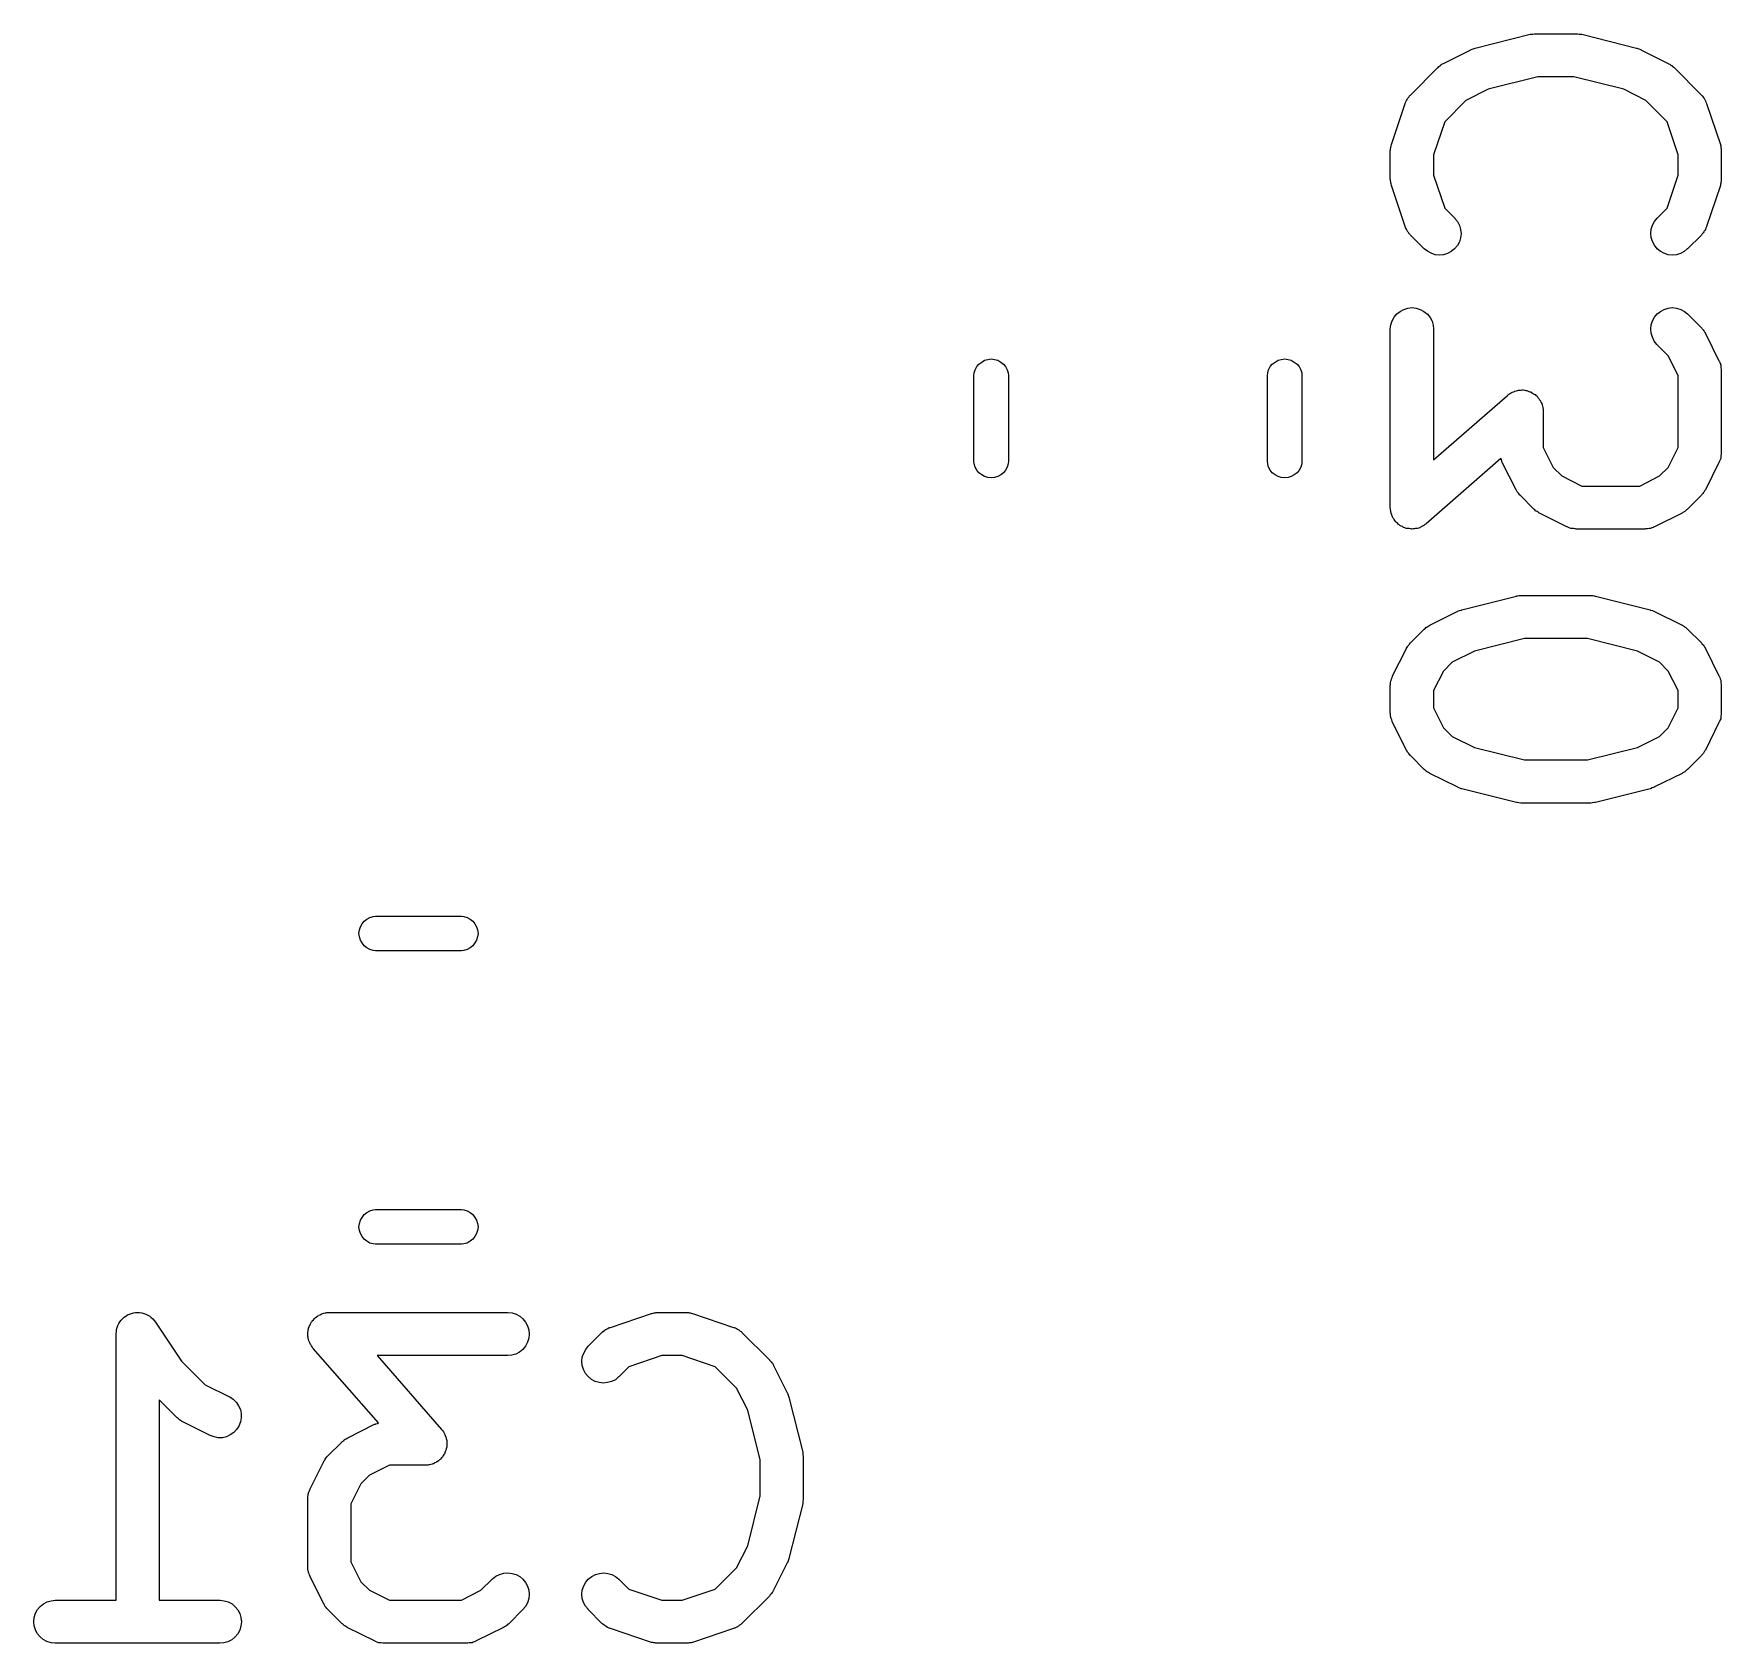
# Model space of a CAD drawing. Extents: x 112.9 to 160.3, y -137 to -94.4.
# Drawn here: x 154.36 to 160.23, y -121.51 to -115.91 of the extents above; entities that cross this region are included whole.
import ezdxf

# ---------------------------------------------------------------- set-up
doc = ezdxf.new("R2010")
doc.units = 0
doc.layers.add('BLACK', color=7, linetype='CONTINUOUS')

msp = doc.modelspace()

# ---------------------------------------------------------------- linework, layer by layer
at = {"layer": 'BLACK', "linetype": 'CONTINUOUS'}
for p, q in [((159.372, -115.963), (159.563, -115.915)), ((159.563, -115.915), (159.564, -115.915)), ((159.564, -115.915), (159.565, -115.915)), ((159.565, -115.915), (159.566, -115.915)), ((159.566, -115.915), (159.572, -115.914)), ((159.572, -115.914), (159.578, -115.913)), ((159.578, -115.913), (159.58, -115.913)), ((159.58, -115.913), (159.581, -115.913)), ((159.581, -115.913), (159.724, -115.913)), ((159.724, -115.913), (159.725, -115.913)), ((159.725, -115.913), (159.726, -115.913)), ((159.726, -115.913), (159.728, -115.913)), ((159.728, -115.913), (159.733, -115.914)), ((159.733, -115.914), (159.739, -115.915)), ((159.739, -115.915), (159.741, -115.915)), ((159.741, -115.915), (159.742, -115.915)), ((159.742, -115.915), (159.932, -115.963)), ((159.262, -116.016), (159.357, -115.969)), ((159.357, -115.969), (159.358, -115.968)), ((159.358, -115.968), (159.365, -115.966)), ((159.358, -115.968), (159.358, -115.968)), ((159.358, -115.968), (159.358, -115.968)), ((159.365, -115.966), (159.372, -115.963)), ((159.372, -115.963), (159.372, -115.963)), ((159.372, -115.963), (159.372, -115.963)), ((159.932, -115.963), (159.933, -115.963)), ((159.933, -115.963), (159.934, -115.963)), ((159.934, -115.963), (159.934, -115.963)), ((159.934, -115.963), (159.941, -115.966)), ((159.941, -115.966), (159.947, -115.968)), ((159.947, -115.968), (159.948, -115.969)), ((159.948, -115.969), (159.948, -115.969)), ((159.948, -115.969), (160.043, -116.016)), ((159.147, -116.126), (159.242, -116.03)), ((159.242, -116.03), (159.243, -116.03)), ((159.243, -116.03), (159.246, -116.027)), ((159.246, -116.027), (159.249, -116.024)), ((159.249, -116.024), (159.252, -116.022)), ((159.252, -116.022), (159.254, -116.02)), ((159.254, -116.02), (159.258, -116.018)), ((159.258, -116.018), (159.262, -116.016)), ((160.043, -116.016), (160.044, -116.017)), ((160.044, -116.017), (160.048, -116.019)), ((160.048, -116.019), (160.051, -116.021)), ((160.051, -116.021), (160.054, -116.023)), ((160.054, -116.023), (160.056, -116.025)), ((160.056, -116.025), (160.059, -116.028)), ((160.059, -116.028), (160.063, -116.03)), ((160.063, -116.03), (160.158, -116.126)), ((159.417, -116.106), (159.34, -116.145)), ((159.59, -116.063), (159.417, -116.106)), ((159.715, -116.063), (159.59, -116.063)), ((159.888, -116.106), (159.715, -116.063)), ((159.965, -116.145), (159.888, -116.106)), ((159.081, -116.298), (159.129, -116.155)), ((159.129, -116.154), (159.13, -116.152)), ((159.129, -116.155), (159.129, -116.154)), ((159.13, -116.152), (159.131, -116.15)), ((159.131, -116.15), (159.133, -116.145)), ((159.133, -116.145), (159.135, -116.141)), ((159.135, -116.141), (159.137, -116.139)), ((159.137, -116.139), (159.138, -116.137)), ((159.138, -116.137), (159.141, -116.133)), ((159.141, -116.133), (159.144, -116.129)), ((159.144, -116.129), (159.146, -116.127)), ((159.146, -116.127), (159.147, -116.126)), ((159.34, -116.145), (159.266, -116.219)), ((160.039, -116.219), (159.965, -116.145)), ((160.158, -116.126), (160.159, -116.126)), ((160.159, -116.126), (160.16, -116.128)), ((160.16, -116.128), (160.162, -116.13)), ((160.162, -116.13), (160.164, -116.134)), ((160.164, -116.134), (160.168, -116.138)), ((160.168, -116.138), (160.169, -116.14)), ((160.169, -116.14), (160.17, -116.141)), ((160.17, -116.141), (160.172, -116.146)), ((160.172, -116.146), (160.174, -116.151)), ((160.174, -116.151), (160.175, -116.153)), ((160.175, -116.153), (160.176, -116.155)), ((160.176, -116.155), (160.224, -116.298)), ((159.266, -116.219), (159.227, -116.334)), ((160.077, -116.334), (160.039, -116.219)), ((159.077, -116.32), (159.078, -116.316)), ((159.077, -116.321), (159.077, -116.32)), ((159.077, -116.417), (159.077, -116.321)), ((159.078, -116.312), (159.079, -116.309)), ((159.078, -116.316), (159.078, -116.312)), ((159.079, -116.306), (159.08, -116.302)), ((159.079, -116.309), (159.079, -116.306)), ((159.08, -116.302), (159.081, -116.298)), ((159.227, -116.334), (159.227, -116.404)), ((160.077, -116.404), (160.077, -116.334)), ((160.224, -116.298), (160.224, -116.299)), ((160.224, -116.299), (160.225, -116.303)), ((160.225, -116.303), (160.226, -116.307)), ((160.226, -116.307), (160.226, -116.31)), ((160.226, -116.31), (160.227, -116.313)), ((160.227, -116.313), (160.227, -116.317)), ((160.227, -116.317), (160.227, -116.321)), ((160.227, -116.321), (160.227, -116.417)), ((159.078, -116.421), (159.077, -116.417)), ((159.078, -116.425), (159.078, -116.421)), ((159.079, -116.428), (159.078, -116.425)), ((159.079, -116.431), (159.079, -116.428)), ((159.08, -116.435), (159.079, -116.431)), ((159.081, -116.439), (159.08, -116.435)), ((159.081, -116.44), (159.081, -116.439)), ((159.129, -116.583), (159.081, -116.44)), ((159.227, -116.404), (159.266, -116.519)), ((160.039, -116.519), (160.077, -116.404)), ((160.224, -116.44), (160.176, -116.583)), ((160.226, -116.432), (160.224, -116.436)), ((160.224, -116.436), (160.224, -116.44)), ((160.227, -116.426), (160.226, -116.429)), ((160.226, -116.429), (160.226, -116.432)), ((160.227, -116.417), (160.227, -116.418)), ((160.227, -116.418), (160.227, -116.422)), ((160.227, -116.422), (160.227, -116.426)), ((159.266, -116.519), (159.301, -116.554)), ((159.301, -116.554), (159.301, -116.555)), ((159.301, -116.555), (159.311, -116.566)), ((159.311, -116.566), (159.317, -116.579)), ((159.988, -116.578), (159.995, -116.565)), ((159.995, -116.565), (160.004, -116.554)), ((160.004, -116.554), (160.039, -116.519)), ((159.13, -116.585), (159.129, -116.583)), ((159.13, -116.587), (159.13, -116.585)), ((159.133, -116.592), (159.13, -116.587)), ((159.135, -116.597), (159.133, -116.592)), ((159.136, -116.598), (159.135, -116.597)), ((159.137, -116.6), (159.136, -116.598)), ((159.14, -116.604), (159.137, -116.6)), ((159.143, -116.609), (159.14, -116.604)), ((159.145, -116.61), (159.143, -116.609)), ((159.146, -116.612), (159.145, -116.61)), ((159.147, -116.613), (159.146, -116.612)), ((159.195, -116.66), (159.147, -116.613)), ((159.317, -116.579), (159.321, -116.593)), ((159.321, -116.622), (159.317, -116.636)), ((159.321, -116.593), (159.323, -116.608)), ((159.323, -116.608), (159.321, -116.622)), ((159.982, -116.607), (159.984, -116.592)), ((159.984, -116.621), (159.982, -116.607)), ((159.984, -116.592), (159.988, -116.578)), ((159.988, -116.635), (159.984, -116.621)), ((160.158, -116.613), (160.11, -116.66)), ((160.159, -116.611), (160.158, -116.613)), ((160.161, -116.609), (160.159, -116.611)), ((160.164, -116.605), (160.161, -116.609)), ((160.167, -116.601), (160.164, -116.605)), ((160.168, -116.599), (160.167, -116.601)), ((160.169, -116.598), (160.168, -116.599)), ((160.172, -116.593), (160.169, -116.598)), ((160.174, -116.588), (160.172, -116.593)), ((160.175, -116.586), (160.174, -116.588)), ((160.176, -116.584), (160.175, -116.586)), ((160.176, -116.583), (160.176, -116.584)), ((159.206, -116.669), (159.195, -116.66)), ((159.219, -116.676), (159.206, -116.669)), ((159.233, -116.681), (159.219, -116.676)), ((159.247, -116.682), (159.233, -116.681)), ((159.262, -116.681), (159.247, -116.682)), ((159.276, -116.677), (159.262, -116.681)), ((159.289, -116.67), (159.276, -116.677)), ((159.3, -116.661), (159.289, -116.67)), ((159.31, -116.649), (159.3, -116.661)), ((159.317, -116.636), (159.31, -116.649)), ((159.995, -116.648), (159.988, -116.635)), ((160.004, -116.66), (159.995, -116.648)), ((160.015, -116.669), (160.004, -116.66)), ((160.028, -116.676), (160.015, -116.669)), ((160.042, -116.681), (160.028, -116.676)), ((160.056, -116.682), (160.042, -116.681)), ((160.071, -116.681), (160.056, -116.682)), ((160.085, -116.677), (160.071, -116.681)), ((160.098, -116.67), (160.085, -116.677)), ((160.109, -116.661), (160.098, -116.67)), ((160.11, -116.66), (160.109, -116.661)), ((159.124, -116.871), (159.138, -116.867)), ((159.138, -116.867), (159.153, -116.865)), ((159.153, -116.865), (159.167, -116.867)), ((159.167, -116.867), (159.181, -116.871)), ((160.029, -116.871), (160.043, -116.867)), ((160.043, -116.867), (160.057, -116.865)), ((160.057, -116.865), (160.072, -116.867)), ((160.072, -116.867), (160.086, -116.871)), ((159.077, -116.939), (159.079, -116.925)), ((159.079, -116.925), (159.083, -116.911)), ((159.083, -116.911), (159.09, -116.898)), ((159.09, -116.898), (159.1, -116.887)), ((159.1, -116.887), (159.111, -116.878)), ((159.111, -116.878), (159.124, -116.871)), ((159.181, -116.871), (159.194, -116.878)), ((159.194, -116.878), (159.206, -116.888)), ((159.206, -116.888), (159.215, -116.899)), ((159.215, -116.899), (159.222, -116.912)), ((159.222, -116.912), (159.226, -116.926)), ((159.226, -116.926), (159.227, -116.94)), ((159.982, -116.94), (159.984, -116.925)), ((159.984, -116.925), (159.988, -116.911)), ((159.988, -116.911), (159.995, -116.898)), ((159.995, -116.898), (160.004, -116.887)), ((160.004, -116.887), (160.016, -116.878)), ((160.016, -116.878), (160.029, -116.871)), ((160.086, -116.871), (160.099, -116.878)), ((160.099, -116.878), (160.11, -116.887)), ((160.11, -116.887), (160.158, -116.935)), ((159.077, -116.94), (159.077, -116.939)), ((159.077, -117.56), (159.077, -116.94)), ((159.227, -116.94), (159.227, -117.394)), ((159.983, -116.954), (159.982, -116.94)), ((159.988, -116.968), (159.983, -116.954)), ((159.994, -116.981), (159.988, -116.968)), ((160.003, -116.993), (159.994, -116.981)), ((160.158, -116.935), (160.159, -116.936)), ((160.159, -116.936), (160.161, -116.939)), ((160.161, -116.939), (160.164, -116.942)), ((160.164, -116.942), (160.166, -116.945)), ((160.166, -116.945), (160.168, -116.947)), ((160.168, -116.947), (160.17, -116.951)), ((160.17, -116.951), (160.172, -116.955)), ((160.172, -116.955), (160.219, -117.05)), ((157.667, -117.048), (157.678, -117.045)), ((157.678, -117.045), (157.69, -117.043)), ((157.69, -117.043), (157.702, -117.045)), ((157.702, -117.045), (157.713, -117.048)), ((158.687, -117.048), (158.698, -117.045)), ((158.698, -117.045), (158.71, -117.043)), ((158.71, -117.043), (158.722, -117.045)), ((158.722, -117.045), (158.733, -117.048)), ((160.004, -116.994), (160.003, -116.993)), ((160.043, -117.033), (160.004, -116.994)), ((160.077, -117.101), (160.043, -117.033)), ((157.63, -117.101), (157.631, -117.092)), ((157.63, -117.399), (157.63, -117.101)), ((157.631, -117.092), (157.634, -117.081)), ((157.634, -117.081), (157.64, -117.07)), ((157.64, -117.07), (157.647, -117.061)), ((157.647, -117.061), (157.657, -117.054)), ((157.657, -117.054), (157.667, -117.048)), ((157.713, -117.048), (157.723, -117.054)), ((157.723, -117.054), (157.733, -117.061)), ((157.733, -117.061), (157.74, -117.07)), ((157.74, -117.07), (157.746, -117.081)), ((157.746, -117.081), (157.749, -117.092)), ((157.749, -117.092), (157.75, -117.101)), ((157.75, -117.101), (157.75, -117.399)), ((158.65, -117.101), (158.651, -117.092)), ((158.65, -117.399), (158.65, -117.101)), ((158.651, -117.092), (158.654, -117.081)), ((158.654, -117.081), (158.66, -117.07)), ((158.66, -117.07), (158.667, -117.061)), ((158.667, -117.061), (158.677, -117.054)), ((158.677, -117.054), (158.687, -117.048)), ((158.733, -117.048), (158.743, -117.054)), ((158.743, -117.054), (158.753, -117.061)), ((158.753, -117.061), (158.76, -117.07)), ((158.76, -117.07), (158.766, -117.081)), ((158.766, -117.081), (158.769, -117.092)), ((158.769, -117.092), (158.77, -117.101)), ((158.77, -117.101), (158.77, -117.399)), ((160.077, -117.351), (160.077, -117.101)), ((160.219, -117.05), (160.22, -117.051)), ((160.22, -117.051), (160.221, -117.053)), ((160.221, -117.053), (160.222, -117.055)), ((160.222, -117.055), (160.223, -117.06)), ((160.223, -117.06), (160.225, -117.064)), ((160.225, -117.064), (160.225, -117.067)), ((160.225, -117.067), (160.226, -117.069)), ((160.226, -117.069), (160.226, -117.074)), ((160.226, -117.074), (160.227, -117.079)), ((160.227, -117.079), (160.227, -117.081)), ((160.227, -117.081), (160.227, -117.083)), ((160.227, -117.083), (160.227, -117.369)), ((159.492, -117.163), (159.495, -117.162)), ((159.495, -117.162), (159.497, -117.161)), ((159.497, -117.161), (159.501, -117.159)), ((159.501, -117.159), (159.505, -117.157)), ((159.505, -117.157), (159.508, -117.156)), ((159.508, -117.156), (159.51, -117.155)), ((159.51, -117.155), (159.515, -117.154)), ((159.515, -117.154), (159.519, -117.153)), ((159.519, -117.153), (159.522, -117.152)), ((159.522, -117.152), (159.524, -117.152)), ((159.524, -117.152), (159.529, -117.152)), ((159.529, -117.152), (159.534, -117.151)), ((159.534, -117.151), (159.536, -117.151)), ((159.536, -117.151), (159.539, -117.151)), ((159.539, -117.151), (159.544, -117.152)), ((159.544, -117.152), (159.548, -117.153)), ((159.548, -117.153), (159.551, -117.153)), ((159.551, -117.153), (159.554, -117.154)), ((159.554, -117.154), (159.558, -117.156)), ((159.558, -117.156), (159.562, -117.157)), ((159.562, -117.157), (159.565, -117.158)), ((159.565, -117.158), (159.567, -117.159)), ((159.567, -117.159), (159.571, -117.162)), ((159.571, -117.162), (159.575, -117.164)), ((159.227, -117.394), (159.484, -117.17)), ((159.484, -117.17), (159.485, -117.169)), ((159.485, -117.169), (159.489, -117.166)), ((159.489, -117.166), (159.492, -117.163)), ((159.575, -117.164), (159.577, -117.166)), ((159.577, -117.166), (159.58, -117.167)), ((159.58, -117.167), (159.583, -117.17)), ((159.583, -117.17), (159.587, -117.173)), ((159.587, -117.173), (159.588, -117.175)), ((159.588, -117.175), (159.59, -117.177)), ((159.59, -117.177), (159.593, -117.181)), ((159.593, -117.181), (159.596, -117.185)), ((159.596, -117.185), (159.597, -117.187)), ((159.597, -117.187), (159.599, -117.189)), ((159.599, -117.189), (159.6, -117.193)), ((159.6, -117.193), (159.603, -117.198)), ((159.603, -117.198), (159.603, -117.2)), ((159.603, -117.2), (159.605, -117.203)), ((159.605, -117.203), (159.606, -117.207)), ((159.606, -117.207), (159.607, -117.212)), ((159.607, -117.212), (159.607, -117.214)), ((159.607, -117.214), (159.608, -117.217)), ((159.608, -117.217), (159.608, -117.222)), ((159.608, -117.222), (159.608, -117.226)), ((159.608, -117.226), (159.608, -117.351)), ((159.461, -117.389), (159.202, -117.616)), ((159.463, -117.393), (159.461, -117.389)), ((159.464, -117.398), (159.463, -117.393)), ((159.608, -117.351), (159.643, -117.42)), ((160.043, -117.42), (160.077, -117.351)), ((160.223, -117.394), (160.221, -117.399)), ((160.225, -117.389), (160.223, -117.394)), ((160.226, -117.385), (160.225, -117.387)), ((160.225, -117.387), (160.225, -117.389)), ((160.227, -117.374), (160.226, -117.38)), ((160.226, -117.38), (160.226, -117.385)), ((160.227, -117.369), (160.227, -117.37)), ((160.227, -117.37), (160.227, -117.372)), ((160.227, -117.372), (160.227, -117.374)), ((157.631, -117.408), (157.63, -117.399)), ((157.634, -117.419), (157.631, -117.408)), ((157.64, -117.43), (157.634, -117.419)), ((157.647, -117.439), (157.64, -117.43)), ((157.657, -117.446), (157.647, -117.439)), ((157.667, -117.452), (157.657, -117.446)), ((157.678, -117.455), (157.667, -117.452)), ((157.69, -117.457), (157.678, -117.455)), ((157.702, -117.455), (157.69, -117.457)), ((157.713, -117.452), (157.702, -117.455)), ((157.723, -117.446), (157.713, -117.452)), ((157.733, -117.439), (157.723, -117.446)), ((157.74, -117.43), (157.733, -117.439)), ((157.746, -117.419), (157.74, -117.43)), ((157.749, -117.408), (157.746, -117.419)), ((157.75, -117.399), (157.749, -117.408)), ((158.651, -117.408), (158.65, -117.399)), ((158.654, -117.419), (158.651, -117.408)), ((158.66, -117.43), (158.654, -117.419)), ((158.667, -117.439), (158.66, -117.43)), ((158.677, -117.446), (158.667, -117.439)), ((158.687, -117.452), (158.677, -117.446)), ((158.698, -117.455), (158.687, -117.452)), ((158.71, -117.457), (158.698, -117.455)), ((158.722, -117.455), (158.71, -117.457)), ((158.733, -117.452), (158.722, -117.455)), ((158.743, -117.446), (158.733, -117.452)), ((158.753, -117.439), (158.743, -117.446)), ((158.76, -117.43), (158.753, -117.439)), ((158.766, -117.419), (158.76, -117.43)), ((158.769, -117.408), (158.766, -117.419)), ((158.77, -117.399), (158.769, -117.408)), ((159.465, -117.4), (159.464, -117.398)), ((159.466, -117.402), (159.465, -117.4)), ((159.466, -117.403), (159.466, -117.402)), ((159.514, -117.498), (159.466, -117.403)), ((159.643, -117.42), (159.673, -117.45)), ((159.673, -117.45), (159.742, -117.485)), ((159.944, -117.485), (160.013, -117.45)), ((160.013, -117.45), (160.043, -117.42)), ((160.219, -117.403), (160.172, -117.498)), ((160.22, -117.401), (160.219, -117.403)), ((160.221, -117.399), (160.22, -117.401)), ((159.516, -117.501), (159.514, -117.498)), ((159.518, -117.505), (159.516, -117.501)), ((159.52, -117.508), (159.518, -117.505)), ((159.522, -117.51), (159.52, -117.508)), ((159.525, -117.513), (159.522, -117.51)), ((159.527, -117.517), (159.525, -117.513)), ((159.742, -117.485), (159.944, -117.485)), ((160.16, -117.514), (160.158, -117.517)), ((160.163, -117.511), (160.16, -117.514)), ((160.165, -117.508), (160.163, -117.511)), ((160.167, -117.506), (160.165, -117.508)), ((160.169, -117.502), (160.167, -117.506)), ((160.171, -117.499), (160.169, -117.502)), ((160.172, -117.498), (160.171, -117.499)), ((159.078, -117.564), (159.077, -117.56)), ((159.078, -117.569), (159.078, -117.564)), ((159.079, -117.571), (159.078, -117.569)), ((159.079, -117.574), (159.079, -117.571)), ((159.528, -117.517), (159.527, -117.517)), ((159.576, -117.565), (159.528, -117.517)), ((159.579, -117.568), (159.576, -117.565)), ((159.582, -117.571), (159.579, -117.568)), ((159.584, -117.572), (159.582, -117.571)), ((159.587, -117.574), (159.584, -117.572)), ((160.1, -117.573), (160.098, -117.575)), ((160.103, -117.571), (160.1, -117.573)), ((160.106, -117.568), (160.103, -117.571)), ((160.109, -117.566), (160.106, -117.568)), ((160.11, -117.565), (160.109, -117.566)), ((160.158, -117.517), (160.11, -117.565)), ((159.08, -117.579), (159.079, -117.574)), ((159.081, -117.583), (159.08, -117.579)), ((159.082, -117.586), (159.081, -117.583)), ((159.083, -117.588), (159.082, -117.586)), ((159.085, -117.592), (159.083, -117.588)), ((159.087, -117.597), (159.085, -117.592)), ((159.089, -117.599), (159.087, -117.597)), ((159.09, -117.601), (159.089, -117.599)), ((159.093, -117.605), (159.09, -117.601)), ((159.096, -117.609), (159.093, -117.605)), ((159.097, -117.61), (159.096, -117.609)), ((159.099, -117.612), (159.097, -117.61)), ((159.103, -117.615), (159.099, -117.612)), ((159.106, -117.619), (159.103, -117.615)), ((159.108, -117.62), (159.106, -117.619)), ((159.11, -117.622), (159.108, -117.62)), ((159.115, -117.624), (159.11, -117.622)), ((159.119, -117.626), (159.115, -117.624)), ((159.121, -117.627), (159.119, -117.626)), ((159.123, -117.629), (159.121, -117.627)), ((159.128, -117.63), (159.123, -117.629)), ((159.132, -117.632), (159.128, -117.63)), ((159.176, -117.631), (159.171, -117.632)), ((159.178, -117.63), (159.176, -117.631)), ((159.18, -117.629), (159.178, -117.63)), ((159.185, -117.627), (159.18, -117.629)), ((159.189, -117.625), (159.185, -117.627)), ((159.191, -117.623), (159.189, -117.625)), ((159.193, -117.622), (159.191, -117.623)), ((159.197, -117.619), (159.193, -117.622)), ((159.201, -117.617), (159.197, -117.619)), ((159.202, -117.616), (159.201, -117.617)), ((159.591, -117.576), (159.587, -117.574)), ((159.594, -117.579), (159.591, -117.576)), ((159.595, -117.579), (159.594, -117.579)), ((159.69, -117.627), (159.595, -117.579)), ((159.692, -117.627), (159.69, -117.627)), ((159.694, -117.628), (159.692, -117.627)), ((159.699, -117.63), (159.694, -117.628)), ((159.704, -117.632), (159.699, -117.63)), ((159.986, -117.63), (159.981, -117.632)), ((159.99, -117.629), (159.986, -117.63)), ((159.992, -117.628), (159.99, -117.629)), ((159.995, -117.627), (159.992, -117.628)), ((160.091, -117.579), (159.995, -117.627)), ((159.995, -117.627), (159.995, -117.627)), ((160.094, -117.577), (160.091, -117.579)), ((160.098, -117.575), (160.094, -117.577)), ((159.135, -117.632), (159.132, -117.632)), ((159.137, -117.633), (159.135, -117.632)), ((159.142, -117.633), (159.137, -117.633)), ((159.147, -117.634), (159.142, -117.633)), ((159.149, -117.634), (159.147, -117.634)), ((159.152, -117.635), (159.149, -117.634)), ((159.157, -117.634), (159.152, -117.635)), ((159.161, -117.634), (159.157, -117.634)), ((159.164, -117.633), (159.161, -117.634)), ((159.166, -117.633), (159.164, -117.633)), ((159.171, -117.632), (159.166, -117.633)), ((159.706, -117.632), (159.704, -117.632)), ((159.708, -117.633), (159.706, -117.632)), ((159.713, -117.633), (159.708, -117.633)), ((159.718, -117.634), (159.713, -117.633)), ((159.721, -117.634), (159.718, -117.634)), ((159.723, -117.635), (159.721, -117.634)), ((159.724, -117.635), (159.723, -117.635)), ((159.962, -117.635), (159.724, -117.635)), ((159.964, -117.634), (159.962, -117.635)), ((159.966, -117.634), (159.964, -117.634)), ((159.971, -117.634), (159.966, -117.634)), ((159.976, -117.633), (159.971, -117.634)), ((159.979, -117.632), (159.976, -117.633)), ((159.981, -117.632), (159.979, -117.632)), ((159.519, -117.867), (159.525, -117.866)), ((159.525, -117.866), (159.531, -117.866)), ((159.531, -117.866), (159.532, -117.866)), ((159.532, -117.866), (159.533, -117.865)), ((159.533, -117.865), (159.771, -117.865)), ((159.771, -117.865), (159.772, -117.865)), ((159.772, -117.865), (159.774, -117.866)), ((159.774, -117.866), (159.775, -117.866)), ((159.775, -117.866), (159.781, -117.866)), ((159.781, -117.866), (159.787, -117.867)), ((159.214, -117.969), (159.309, -117.921)), ((159.309, -117.921), (159.31, -117.921)), ((159.31, -117.921), (159.311, -117.92)), ((159.311, -117.92), (159.317, -117.918)), ((159.311, -117.92), (159.311, -117.92)), ((159.317, -117.918), (159.324, -117.916)), ((159.324, -117.916), (159.324, -117.915)), ((159.324, -117.915), (159.325, -117.915)), ((159.325, -117.915), (159.515, -117.868)), ((159.515, -117.868), (159.516, -117.867)), ((159.516, -117.867), (159.517, -117.867)), ((159.517, -117.867), (159.519, -117.867)), ((159.787, -117.867), (159.788, -117.868)), ((159.788, -117.868), (159.79, -117.868)), ((159.79, -117.868), (159.98, -117.915)), ((159.98, -117.915), (159.981, -117.916)), ((159.981, -117.916), (159.981, -117.916)), ((159.981, -117.916), (159.982, -117.916)), ((159.982, -117.916), (159.988, -117.918)), ((159.988, -117.918), (159.995, -117.921)), ((159.995, -117.921), (159.995, -117.921)), ((159.995, -117.921), (159.995, -117.921)), ((159.995, -117.921), (160.091, -117.969)), ((159.147, -118.03), (159.195, -117.983)), ((159.195, -117.982), (159.199, -117.979)), ((159.195, -117.983), (159.195, -117.982)), ((159.199, -117.979), (159.202, -117.976)), ((159.202, -117.976), (159.204, -117.975)), ((159.204, -117.975), (159.207, -117.973)), ((159.207, -117.973), (159.211, -117.971)), ((159.211, -117.971), (159.214, -117.969)), ((160.091, -117.969), (160.092, -117.969)), ((160.092, -117.969), (160.095, -117.971)), ((160.095, -117.971), (160.099, -117.973)), ((160.099, -117.973), (160.101, -117.975)), ((160.101, -117.975), (160.104, -117.977)), ((160.104, -117.977), (160.107, -117.98)), ((160.107, -117.98), (160.11, -117.983)), ((160.11, -117.983), (160.158, -118.03)), ((159.136, -118.045), (159.138, -118.042)), ((159.138, -118.042), (159.14, -118.039)), ((159.14, -118.039), (159.141, -118.037)), ((159.141, -118.037), (159.144, -118.034)), ((159.144, -118.034), (159.147, -118.03)), ((159.543, -118.015), (159.369, -118.059)), ((159.762, -118.015), (159.543, -118.015)), ((159.936, -118.059), (159.762, -118.015)), ((160.158, -118.03), (160.159, -118.031)), ((160.159, -118.031), (160.161, -118.034)), ((160.161, -118.034), (160.164, -118.037)), ((160.164, -118.037), (160.166, -118.04)), ((160.166, -118.04), (160.168, -118.042)), ((160.168, -118.042), (160.17, -118.046)), ((159.085, -118.145), (159.133, -118.05)), ((159.133, -118.049), (159.136, -118.045)), ((159.133, -118.05), (159.133, -118.049)), ((159.292, -118.097), (159.262, -118.128)), ((159.369, -118.059), (159.292, -118.097)), ((160.013, -118.097), (159.936, -118.059)), ((160.043, -118.128), (160.013, -118.097)), ((160.17, -118.046), (160.172, -118.05)), ((160.172, -118.05), (160.219, -118.145)), ((159.08, -118.159), (159.082, -118.154)), ((159.08, -118.161), (159.08, -118.159)), ((159.082, -118.154), (159.083, -118.149)), ((159.083, -118.149), (159.085, -118.147)), ((159.085, -118.147), (159.085, -118.145)), ((159.262, -118.128), (159.227, -118.196)), ((160.077, -118.196), (160.043, -118.128)), ((160.219, -118.145), (160.22, -118.146)), ((160.22, -118.146), (160.221, -118.148)), ((160.221, -118.148), (160.222, -118.15)), ((160.222, -118.15), (160.223, -118.155)), ((160.223, -118.155), (160.225, -118.16)), ((159.077, -118.178), (159.078, -118.175)), ((159.077, -118.179), (159.077, -118.178)), ((159.077, -118.274), (159.077, -118.179)), ((159.078, -118.168), (159.079, -118.163)), ((159.078, -118.173), (159.078, -118.168)), ((159.078, -118.175), (159.078, -118.173)), ((159.079, -118.163), (159.08, -118.161)), ((159.227, -118.196), (159.227, -118.256)), ((160.077, -118.256), (160.077, -118.196)), ((160.225, -118.16), (160.225, -118.162)), ((160.225, -118.162), (160.226, -118.164)), ((160.226, -118.164), (160.226, -118.169)), ((160.226, -118.169), (160.227, -118.174)), ((160.227, -118.174), (160.227, -118.176)), ((160.227, -118.176), (160.227, -118.179)), ((160.227, -118.179), (160.227, -118.274)), ((159.078, -118.276), (159.077, -118.274)), ((159.078, -118.278), (159.078, -118.276)), ((159.227, -118.256), (159.262, -118.325)), ((160.043, -118.325), (160.077, -118.256)), ((160.227, -118.274), (160.227, -118.275)), ((160.227, -118.275), (160.227, -118.277)), ((159.078, -118.283), (159.078, -118.278)), ((159.079, -118.288), (159.078, -118.283)), ((159.079, -118.29), (159.079, -118.288)), ((159.08, -118.293), (159.079, -118.29)), ((159.082, -118.297), (159.08, -118.293)), ((159.083, -118.302), (159.082, -118.297)), ((159.084, -118.304), (159.083, -118.302)), ((159.085, -118.306), (159.084, -118.304)), ((159.085, -118.307), (159.085, -118.306)), ((159.133, -118.403), (159.085, -118.307)), ((159.262, -118.325), (159.292, -118.355)), ((160.013, -118.355), (160.043, -118.325)), ((160.219, -118.307), (160.172, -118.403)), ((160.22, -118.305), (160.219, -118.307)), ((160.221, -118.303), (160.22, -118.305)), ((160.223, -118.298), (160.221, -118.303)), ((160.225, -118.294), (160.223, -118.298)), ((160.226, -118.289), (160.225, -118.291)), ((160.225, -118.291), (160.225, -118.294)), ((160.227, -118.279), (160.226, -118.284)), ((160.226, -118.284), (160.226, -118.289)), ((160.227, -118.277), (160.227, -118.279)), ((159.292, -118.355), (159.369, -118.394)), ((159.369, -118.394), (159.543, -118.437)), ((159.762, -118.437), (159.936, -118.394)), ((159.936, -118.394), (160.013, -118.355)), ((159.135, -118.406), (159.133, -118.403)), ((159.137, -118.41), (159.135, -118.406)), ((159.139, -118.412), (159.137, -118.41)), ((159.141, -118.415), (159.139, -118.412)), ((159.144, -118.418), (159.141, -118.415)), ((159.146, -118.421), (159.144, -118.418)), ((159.147, -118.422), (159.146, -118.421)), ((159.195, -118.47), (159.147, -118.422)), ((159.543, -118.437), (159.762, -118.437)), ((160.158, -118.422), (160.11, -118.47)), ((160.16, -118.419), (160.158, -118.422)), ((160.163, -118.416), (160.16, -118.419)), ((160.165, -118.413), (160.163, -118.416)), ((160.167, -118.411), (160.165, -118.413)), ((160.169, -118.407), (160.167, -118.411)), ((160.171, -118.404), (160.169, -118.407)), ((160.172, -118.403), (160.171, -118.404)), ((159.198, -118.472), (159.195, -118.47)), ((159.201, -118.475), (159.198, -118.472)), ((159.203, -118.477), (159.201, -118.475)), ((159.206, -118.479), (159.203, -118.477)), ((159.21, -118.481), (159.206, -118.479)), ((159.213, -118.483), (159.21, -118.481)), ((159.214, -118.484), (159.213, -118.483)), ((159.309, -118.531), (159.214, -118.484)), ((160.091, -118.484), (159.995, -118.531)), ((160.094, -118.482), (160.091, -118.484)), ((160.098, -118.48), (160.094, -118.482)), ((160.1, -118.478), (160.098, -118.48)), ((160.103, -118.476), (160.1, -118.478)), ((160.106, -118.473), (160.103, -118.476)), ((160.109, -118.47), (160.106, -118.473)), ((160.11, -118.47), (160.109, -118.47)), ((159.31, -118.531), (159.309, -118.531)), ((159.31, -118.532), (159.31, -118.531)), ((159.316, -118.534), (159.31, -118.532)), ((159.323, -118.537), (159.316, -118.534)), ((159.324, -118.537), (159.323, -118.537)), ((159.323, -118.537), (159.323, -118.537)), ((159.325, -118.537), (159.324, -118.537)), ((159.515, -118.585), (159.325, -118.537)), ((159.98, -118.537), (159.79, -118.585)), ((159.981, -118.537), (159.98, -118.537)), ((159.98, -118.537), (159.98, -118.537)), ((159.987, -118.534), (159.981, -118.537)), ((159.994, -118.532), (159.987, -118.534)), ((159.995, -118.532), (159.994, -118.532)), ((159.994, -118.532), (159.994, -118.532)), ((159.995, -118.531), (159.995, -118.532)), ((159.516, -118.585), (159.515, -118.585)), ((159.518, -118.585), (159.516, -118.585)), ((159.524, -118.586), (159.518, -118.585)), ((159.53, -118.587), (159.524, -118.586)), ((159.531, -118.587), (159.53, -118.587)), ((159.532, -118.587), (159.531, -118.587)), ((159.533, -118.587), (159.532, -118.587)), ((159.771, -118.587), (159.533, -118.587)), ((159.773, -118.587), (159.771, -118.587)), ((159.774, -118.587), (159.773, -118.587)), ((159.78, -118.586), (159.774, -118.587)), ((159.786, -118.585), (159.78, -118.586)), ((159.787, -118.585), (159.786, -118.585)), ((159.789, -118.585), (159.787, -118.585)), ((159.79, -118.585), (159.789, -118.585)), ((155.542, -118.981), (155.551, -118.98)), ((155.551, -118.98), (155.849, -118.98)), ((155.849, -118.98), (155.858, -118.981)), ((155.493, -119.04), (155.495, -119.028)), ((155.495, -119.028), (155.498, -119.017)), ((155.498, -119.017), (155.504, -119.007)), ((155.504, -119.007), (155.511, -118.997)), ((155.511, -118.997), (155.52, -118.99)), ((155.52, -118.99), (155.531, -118.984)), ((155.531, -118.984), (155.542, -118.981)), ((155.858, -118.981), (155.869, -118.984)), ((155.869, -118.984), (155.88, -118.99)), ((155.88, -118.99), (155.889, -118.997)), ((155.889, -118.997), (155.896, -119.007)), ((155.896, -119.007), (155.902, -119.017)), ((155.902, -119.017), (155.905, -119.028)), ((155.905, -119.028), (155.907, -119.04)), ((155.495, -119.052), (155.493, -119.04)), ((155.498, -119.063), (155.495, -119.052)), ((155.504, -119.073), (155.498, -119.063)), ((155.511, -119.083), (155.504, -119.073)), ((155.52, -119.09), (155.511, -119.083)), ((155.531, -119.096), (155.52, -119.09)), ((155.542, -119.099), (155.531, -119.096)), ((155.869, -119.096), (155.858, -119.099)), ((155.88, -119.09), (155.869, -119.096)), ((155.889, -119.083), (155.88, -119.09)), ((155.896, -119.073), (155.889, -119.083)), ((155.902, -119.063), (155.896, -119.073)), ((155.905, -119.052), (155.902, -119.063)), ((155.907, -119.04), (155.905, -119.052)), ((155.551, -119.1), (155.542, -119.099)), ((155.849, -119.1), (155.551, -119.1)), ((155.858, -119.099), (155.849, -119.1)), ((155.498, -120.037), (155.504, -120.027)), ((155.504, -120.027), (155.511, -120.017)), ((155.511, -120.017), (155.52, -120.01)), ((155.52, -120.01), (155.531, -120.004)), ((155.531, -120.004), (155.542, -120.001)), ((155.542, -120.001), (155.551, -120)), ((155.551, -120), (155.849, -120)), ((155.849, -120), (155.858, -120.001)), ((155.858, -120.001), (155.869, -120.004)), ((155.869, -120.004), (155.88, -120.01)), ((155.88, -120.01), (155.889, -120.017)), ((155.889, -120.017), (155.896, -120.027)), ((155.896, -120.027), (155.902, -120.037)), ((155.493, -120.06), (155.495, -120.048)), ((155.495, -120.072), (155.493, -120.06)), ((155.495, -120.048), (155.498, -120.037)), ((155.498, -120.083), (155.495, -120.072)), ((155.504, -120.093), (155.498, -120.083)), ((155.511, -120.103), (155.504, -120.093)), ((155.896, -120.093), (155.889, -120.103)), ((155.902, -120.083), (155.896, -120.093)), ((155.902, -120.037), (155.905, -120.048)), ((155.905, -120.072), (155.902, -120.083)), ((155.905, -120.048), (155.907, -120.06)), ((155.907, -120.06), (155.905, -120.072)), ((155.52, -120.11), (155.511, -120.103)), ((155.531, -120.116), (155.52, -120.11)), ((155.542, -120.119), (155.531, -120.116)), ((155.551, -120.12), (155.542, -120.119)), ((155.849, -120.12), (155.551, -120.12)), ((155.858, -120.119), (155.849, -120.12)), ((155.869, -120.116), (155.858, -120.119)), ((155.88, -120.11), (155.869, -120.116)), ((155.889, -120.103), (155.88, -120.11)), ((154.662, -120.39), (154.667, -120.384)), ((154.667, -120.384), (154.671, -120.379)), ((154.671, -120.379), (154.677, -120.374)), ((154.671, -120.379), (154.671, -120.379)), ((154.671, -120.379), (154.671, -120.379)), ((154.677, -120.374), (154.683, -120.37)), ((154.683, -120.37), (154.689, -120.366)), ((154.683, -120.37), (154.683, -120.37)), ((154.683, -120.37), (154.683, -120.37)), ((154.689, -120.366), (154.696, -120.363)), ((154.696, -120.363), (154.703, -120.361)), ((154.696, -120.363), (154.696, -120.363)), ((154.696, -120.363), (154.696, -120.363)), ((154.703, -120.361), (154.71, -120.359)), ((154.71, -120.359), (154.717, -120.358)), ((154.71, -120.359), (154.71, -120.359)), ((154.71, -120.359), (154.71, -120.359)), ((154.717, -120.358), (154.724, -120.357)), ((154.724, -120.357), (154.724, -120.357)), ((154.724, -120.357), (154.731, -120.358)), ((154.724, -120.357), (154.724, -120.357)), ((154.731, -120.358), (154.739, -120.359)), ((154.739, -120.359), (154.739, -120.359)), ((154.739, -120.359), (154.739, -120.359)), ((154.739, -120.359), (154.746, -120.361)), ((154.746, -120.361), (154.753, -120.363)), ((154.753, -120.363), (154.753, -120.363)), ((154.753, -120.363), (154.753, -120.363)), ((154.753, -120.363), (154.76, -120.367)), ((154.76, -120.367), (154.766, -120.37)), ((154.766, -120.37), (154.766, -120.37)), ((154.766, -120.37), (154.766, -120.37)), ((154.766, -120.37), (154.771, -120.375)), ((154.771, -120.375), (154.777, -120.379)), ((154.777, -120.379), (154.777, -120.379)), ((154.777, -120.379), (154.777, -120.38)), ((154.777, -120.38), (154.782, -120.385)), ((154.782, -120.385), (154.786, -120.391)), ((155.33, -120.388), (155.331, -120.386)), ((155.331, -120.386), (155.335, -120.383)), ((155.335, -120.383), (155.338, -120.379)), ((155.338, -120.379), (155.34, -120.377)), ((155.34, -120.377), (155.341, -120.376)), ((155.341, -120.376), (155.345, -120.373)), ((155.345, -120.373), (155.349, -120.37)), ((155.349, -120.37), (155.351, -120.369)), ((155.351, -120.369), (155.353, -120.367)), ((155.353, -120.367), (155.358, -120.365)), ((155.358, -120.365), (155.362, -120.363)), ((155.362, -120.363), (155.364, -120.362)), ((155.364, -120.362), (155.367, -120.361)), ((155.367, -120.361), (155.371, -120.36)), ((155.371, -120.36), (155.376, -120.359)), ((155.376, -120.359), (155.379, -120.359)), ((155.379, -120.359), (155.381, -120.358)), ((155.381, -120.358), (155.386, -120.358)), ((155.386, -120.358), (155.39, -120.357)), ((155.39, -120.357), (156.01, -120.357)), ((156.01, -120.357), (156.011, -120.357)), ((156.011, -120.357), (156.025, -120.359)), ((156.025, -120.359), (156.039, -120.363)), ((156.039, -120.363), (156.052, -120.37)), ((156.052, -120.37), (156.063, -120.38)), ((156.063, -120.38), (156.072, -120.391)), ((156.367, -120.409), (156.51, -120.361)), ((156.51, -120.361), (156.511, -120.361)), ((156.511, -120.361), (156.515, -120.36)), ((156.515, -120.36), (156.519, -120.359)), ((156.519, -120.359), (156.522, -120.359)), ((156.522, -120.359), (156.525, -120.358)), ((156.525, -120.358), (156.529, -120.358)), ((156.529, -120.358), (156.533, -120.357)), ((156.533, -120.357), (156.629, -120.357)), ((156.629, -120.357), (156.63, -120.357)), ((156.63, -120.357), (156.634, -120.358)), ((156.634, -120.358), (156.638, -120.358)), ((156.638, -120.358), (156.641, -120.359)), ((156.641, -120.359), (156.644, -120.359)), ((156.644, -120.359), (156.648, -120.36)), ((156.648, -120.36), (156.652, -120.361)), ((156.652, -120.361), (156.795, -120.409)), ((154.649, -120.431), (154.65, -120.424)), ((154.649, -120.432), (154.649, -120.431)), ((154.649, -120.431), (154.649, -120.431)), ((154.649, -120.431), (154.649, -120.431)), ((154.649, -120.431), (154.649, -120.431)), ((154.649, -121.357), (154.649, -120.432)), ((154.65, -120.417), (154.653, -120.41)), ((154.65, -120.424), (154.65, -120.417)), ((154.65, -120.417), (154.65, -120.417)), ((154.65, -120.417), (154.65, -120.417)), ((154.653, -120.41), (154.655, -120.403)), ((154.655, -120.403), (154.659, -120.396)), ((154.655, -120.403), (154.655, -120.403)), ((154.655, -120.403), (154.655, -120.403)), ((154.659, -120.396), (154.662, -120.39)), ((154.662, -120.39), (154.662, -120.39)), ((154.662, -120.39), (154.662, -120.39)), ((154.786, -120.391), (154.877, -120.527)), ((155.315, -120.432), (155.316, -120.429)), ((155.316, -120.437), (155.315, -120.432)), ((155.316, -120.427), (155.317, -120.422)), ((155.316, -120.429), (155.316, -120.427)), ((155.316, -120.441), (155.316, -120.437)), ((155.317, -120.444), (155.316, -120.441)), ((155.317, -120.417), (155.318, -120.415)), ((155.317, -120.422), (155.317, -120.417)), ((155.317, -120.446), (155.317, -120.444)), ((155.318, -120.451), (155.317, -120.446)), ((155.318, -120.412), (155.32, -120.408)), ((155.318, -120.415), (155.318, -120.412)), ((155.32, -120.408), (155.321, -120.403)), ((155.321, -120.403), (155.323, -120.401)), ((155.323, -120.401), (155.324, -120.399)), ((155.324, -120.399), (155.326, -120.395)), ((155.326, -120.395), (155.328, -120.39)), ((155.328, -120.39), (155.33, -120.388)), ((156.072, -120.391), (156.079, -120.404)), ((156.079, -120.404), (156.083, -120.418)), ((156.083, -120.418), (156.085, -120.433)), ((156.085, -120.433), (156.083, -120.447)), ((156.29, -120.475), (156.337, -120.427)), ((156.337, -120.427), (156.338, -120.426)), ((156.338, -120.426), (156.34, -120.425)), ((156.34, -120.425), (156.341, -120.423)), ((156.341, -120.423), (156.346, -120.42)), ((156.346, -120.42), (156.35, -120.417)), ((156.35, -120.417), (156.352, -120.416)), ((156.352, -120.416), (156.353, -120.415)), ((156.353, -120.415), (156.358, -120.413)), ((156.358, -120.413), (156.363, -120.41)), ((156.363, -120.41), (156.365, -120.41)), ((156.365, -120.41), (156.367, -120.409)), ((156.795, -120.409), (156.796, -120.409)), ((156.796, -120.409), (156.798, -120.41)), ((156.798, -120.41), (156.8, -120.411)), ((156.8, -120.411), (156.805, -120.413)), ((156.805, -120.413), (156.809, -120.415)), ((156.809, -120.415), (156.811, -120.417)), ((156.811, -120.417), (156.813, -120.418)), ((156.813, -120.418), (156.817, -120.421)), ((156.817, -120.421), (156.821, -120.424)), ((156.821, -120.424), (156.823, -120.426)), ((156.823, -120.426), (156.824, -120.427)), ((156.824, -120.427), (156.92, -120.522)), ((155.319, -120.456), (155.318, -120.451)), ((155.32, -120.458), (155.319, -120.456)), ((155.321, -120.46), (155.32, -120.458)), ((155.323, -120.465), (155.321, -120.46)), ((155.325, -120.469), (155.323, -120.465)), ((155.327, -120.471), (155.325, -120.469)), ((155.328, -120.473), (155.327, -120.471)), ((155.331, -120.477), (155.328, -120.473)), ((155.333, -120.481), (155.331, -120.477)), ((155.334, -120.482), (155.333, -120.481)), ((155.561, -120.741), (155.334, -120.482)), ((156.038, -120.502), (156.024, -120.506)), ((156.051, -120.495), (156.038, -120.502)), ((156.062, -120.486), (156.051, -120.495)), ((156.072, -120.474), (156.062, -120.486)), ((156.079, -120.461), (156.072, -120.474)), ((156.083, -120.447), (156.079, -120.461)), ((156.269, -120.513), (156.274, -120.499)), ((156.274, -120.499), (156.281, -120.486)), ((156.281, -120.486), (156.29, -120.475)), ((154.877, -120.527), (154.959, -120.609)), ((156.01, -120.507), (155.556, -120.507)), ((155.556, -120.507), (155.78, -120.764)), ((156.024, -120.506), (156.01, -120.507)), ((156.268, -120.527), (156.269, -120.513)), ((156.269, -120.542), (156.268, -120.527)), ((156.273, -120.556), (156.269, -120.542)), ((156.28, -120.569), (156.273, -120.556)), ((156.431, -120.546), (156.396, -120.581)), ((156.546, -120.507), (156.431, -120.546)), ((156.616, -120.507), (156.546, -120.507)), ((156.731, -120.546), (156.616, -120.507)), ((156.805, -120.62), (156.731, -120.546)), ((156.92, -120.522), (156.92, -120.523)), ((156.92, -120.523), (156.923, -120.526)), ((156.923, -120.526), (156.926, -120.529)), ((156.926, -120.529), (156.928, -120.532)), ((156.928, -120.532), (156.93, -120.534)), ((156.93, -120.534), (156.932, -120.538)), ((156.932, -120.538), (156.934, -120.542)), ((156.934, -120.542), (156.981, -120.637)), ((154.959, -120.609), (155.043, -120.651)), ((156.289, -120.58), (156.28, -120.569)), ((156.301, -120.59), (156.289, -120.58)), ((156.314, -120.597), (156.301, -120.59)), ((156.328, -120.601), (156.314, -120.597)), ((156.342, -120.603), (156.328, -120.601)), ((156.357, -120.601), (156.342, -120.603)), ((156.371, -120.597), (156.357, -120.601)), ((156.384, -120.591), (156.371, -120.597)), ((156.395, -120.581), (156.384, -120.591)), ((156.396, -120.581), (156.395, -120.581)), ((156.844, -120.697), (156.805, -120.62)), ((154.861, -120.724), (154.799, -120.661)), ((154.799, -120.661), (154.799, -121.357)), ((155.043, -120.651), (155.044, -120.651)), ((155.044, -120.651), (155.056, -120.659)), ((155.056, -120.659), (155.067, -120.67)), ((155.067, -120.67), (155.075, -120.682)), ((156.981, -120.637), (156.982, -120.638)), ((156.982, -120.638), (156.982, -120.638)), ((156.982, -120.638), (156.982, -120.638)), ((156.982, -120.638), (156.984, -120.645)), ((156.984, -120.645), (156.987, -120.652)), ((156.987, -120.652), (156.987, -120.652)), ((156.987, -120.652), (156.987, -120.652)), ((156.987, -120.652), (157.035, -120.843)), ((154.865, -120.726), (154.861, -120.724)), ((154.868, -120.729), (154.865, -120.726)), ((154.87, -120.731), (154.868, -120.729)), ((154.873, -120.733), (154.87, -120.731)), ((154.876, -120.735), (154.873, -120.733)), ((154.88, -120.737), (154.876, -120.735)), ((154.881, -120.738), (154.88, -120.737)), ((154.976, -120.785), (154.881, -120.738)), ((155.075, -120.682), (155.081, -120.695)), ((155.082, -120.738), (155.076, -120.752)), ((155.081, -120.695), (155.084, -120.709)), ((155.084, -120.724), (155.082, -120.738)), ((155.084, -120.709), (155.084, -120.724)), ((156.887, -120.87), (156.844, -120.697)), ((154.99, -120.79), (154.976, -120.785)), ((155.004, -120.793), (154.99, -120.79)), ((155.019, -120.793), (155.004, -120.793)), ((155.033, -120.789), (155.019, -120.793)), ((155.046, -120.783), (155.033, -120.789)), ((155.058, -120.775), (155.046, -120.783)), ((155.068, -120.764), (155.058, -120.775)), ((155.076, -120.752), (155.068, -120.764)), ((155.442, -120.8), (155.445, -120.798)), ((155.445, -120.798), (155.449, -120.796)), ((155.449, -120.796), (155.452, -120.794)), ((155.452, -120.794), (155.547, -120.746)), ((155.547, -120.746), (155.548, -120.746)), ((155.548, -120.746), (155.55, -120.745)), ((155.55, -120.745), (155.552, -120.744)), ((155.552, -120.744), (155.557, -120.743)), ((155.557, -120.743), (155.561, -120.741)), ((155.78, -120.764), (155.781, -120.765)), ((155.781, -120.765), (155.784, -120.769)), ((155.784, -120.769), (155.787, -120.772)), ((155.787, -120.772), (155.788, -120.775)), ((155.788, -120.775), (155.789, -120.777)), ((155.789, -120.777), (155.791, -120.781)), ((155.791, -120.781), (155.793, -120.785)), ((155.793, -120.785), (155.794, -120.788)), ((155.794, -120.788), (155.795, -120.79)), ((155.795, -120.79), (155.796, -120.795)), ((155.796, -120.795), (155.797, -120.799)), ((155.382, -120.859), (155.385, -120.856)), ((155.385, -120.856), (155.433, -120.808)), ((155.433, -120.807), (155.437, -120.805)), ((155.433, -120.808), (155.433, -120.807)), ((155.437, -120.805), (155.44, -120.802)), ((155.44, -120.802), (155.442, -120.8)), ((155.784, -120.857), (155.783, -120.86)), ((155.786, -120.855), (155.784, -120.857)), ((155.788, -120.851), (155.786, -120.855)), ((155.791, -120.847), (155.788, -120.851)), ((155.792, -120.845), (155.791, -120.847)), ((155.793, -120.842), (155.792, -120.845)), ((155.794, -120.838), (155.793, -120.842)), ((155.796, -120.834), (155.794, -120.838)), ((155.797, -120.828), (155.796, -120.831)), ((155.796, -120.831), (155.796, -120.834)), ((155.797, -120.799), (155.798, -120.802)), ((155.798, -120.824), (155.797, -120.828)), ((155.798, -120.802), (155.798, -120.804)), ((155.798, -120.804), (155.798, -120.809)), ((155.798, -120.809), (155.799, -120.814)), ((155.799, -120.819), (155.798, -120.824)), ((155.799, -120.814), (155.799, -120.816)), ((155.799, -120.816), (155.799, -120.819)), ((157.035, -120.843), (157.035, -120.844)), ((157.035, -120.844), (157.035, -120.845)), ((157.035, -120.845), (157.035, -120.846)), ((157.035, -120.846), (157.036, -120.852)), ((157.036, -120.852), (157.037, -120.858)), ((155.323, -120.97), (155.371, -120.875)), ((155.371, -120.874), (155.374, -120.871)), ((155.371, -120.875), (155.371, -120.874)), ((155.374, -120.871), (155.376, -120.867)), ((155.376, -120.867), (155.378, -120.864)), ((155.378, -120.864), (155.379, -120.862)), ((155.379, -120.862), (155.382, -120.859)), ((155.599, -120.888), (155.53, -120.923)), ((155.724, -120.888), (155.599, -120.888)), ((155.728, -120.888), (155.724, -120.888)), ((155.733, -120.888), (155.728, -120.888)), ((155.736, -120.887), (155.733, -120.888)), ((155.738, -120.887), (155.736, -120.887)), ((155.743, -120.886), (155.738, -120.887)), ((155.747, -120.885), (155.743, -120.886)), ((155.75, -120.883), (155.747, -120.885)), ((155.752, -120.883), (155.75, -120.883)), ((155.757, -120.88), (155.752, -120.883)), ((155.761, -120.879), (155.757, -120.88)), ((155.763, -120.877), (155.761, -120.879)), ((155.765, -120.876), (155.763, -120.877)), ((155.769, -120.873), (155.765, -120.876)), ((155.773, -120.87), (155.769, -120.873)), ((155.775, -120.868), (155.773, -120.87)), ((155.777, -120.867), (155.775, -120.868)), ((155.78, -120.863), (155.777, -120.867)), ((155.783, -120.86), (155.78, -120.863)), ((156.887, -120.995), (156.887, -120.87)), ((157.037, -120.858), (157.037, -120.86)), ((157.037, -120.86), (157.037, -120.861)), ((157.037, -120.861), (157.037, -121.004)), ((155.32, -120.979), (155.322, -120.974)), ((155.322, -120.974), (155.323, -120.972)), ((155.323, -120.972), (155.323, -120.97)), ((155.5, -120.953), (155.465, -121.022)), ((155.53, -120.923), (155.5, -120.953)), ((155.315, -121.003), (155.316, -121.001)), ((155.315, -121.004), (155.315, -121.003)), ((155.315, -121.242), (155.315, -121.004)), ((155.316, -120.998), (155.317, -120.993)), ((155.316, -121.001), (155.316, -120.998)), ((155.317, -120.988), (155.318, -120.986)), ((155.317, -120.993), (155.317, -120.988)), ((155.318, -120.984), (155.32, -120.979)), ((155.318, -120.986), (155.318, -120.984)), ((155.465, -121.022), (155.465, -121.224)), ((156.844, -121.168), (156.887, -120.995)), ((157.035, -121.022), (156.987, -121.212)), ((157.036, -121.013), (157.035, -121.019)), ((157.035, -121.019), (157.035, -121.021)), ((157.035, -121.021), (157.035, -121.022)), ((157.037, -121.008), (157.036, -121.013)), ((157.037, -121.004), (157.037, -121.005)), ((157.037, -121.005), (157.037, -121.006)), ((157.037, -121.006), (157.037, -121.008)), ((156.805, -121.245), (156.844, -121.168)), ((155.316, -121.244), (155.315, -121.242)), ((155.316, -121.246), (155.316, -121.244)), ((155.316, -121.251), (155.316, -121.246)), ((155.317, -121.256), (155.316, -121.251)), ((155.318, -121.259), (155.317, -121.256)), ((155.318, -121.261), (155.318, -121.259)), ((155.32, -121.266), (155.318, -121.261)), ((155.321, -121.27), (155.32, -121.266)), ((155.465, -121.224), (155.5, -121.293)), ((155.982, -121.268), (155.996, -121.263)), ((155.996, -121.263), (156.01, -121.262)), ((156.01, -121.262), (156.025, -121.264)), ((156.025, -121.264), (156.039, -121.268)), ((156.315, -121.268), (156.329, -121.264)), ((156.329, -121.264), (156.343, -121.262)), ((156.343, -121.262), (156.358, -121.264)), ((156.358, -121.264), (156.372, -121.268)), ((156.731, -121.319), (156.805, -121.245)), ((156.981, -121.228), (156.934, -121.323)), ((156.982, -121.227), (156.981, -121.228)), ((156.981, -121.228), (156.981, -121.228)), ((156.984, -121.221), (156.982, -121.227)), ((156.987, -121.214), (156.984, -121.221)), ((156.987, -121.212), (156.987, -121.213)), ((156.987, -121.213), (156.987, -121.214)), ((156.987, -121.214), (156.987, -121.214)), ((155.322, -121.272), (155.321, -121.27)), ((155.323, -121.275), (155.322, -121.272)), ((155.371, -121.371), (155.323, -121.275)), ((155.323, -121.275), (155.323, -121.275)), ((155.5, -121.293), (155.53, -121.323)), ((155.53, -121.323), (155.599, -121.357)), ((155.849, -121.357), (155.917, -121.323)), ((155.917, -121.323), (155.956, -121.284)), ((155.956, -121.284), (155.957, -121.283)), ((155.957, -121.283), (155.969, -121.274)), ((155.969, -121.274), (155.982, -121.268)), ((156.039, -121.268), (156.052, -121.275)), ((156.052, -121.275), (156.063, -121.284)), ((156.063, -121.284), (156.072, -121.296)), ((156.072, -121.296), (156.079, -121.309)), ((156.079, -121.309), (156.083, -121.323)), ((156.083, -121.323), (156.085, -121.337)), ((156.268, -121.336), (156.269, -121.322)), ((156.269, -121.322), (156.274, -121.308)), ((156.274, -121.308), (156.281, -121.295)), ((156.281, -121.295), (156.29, -121.284)), ((156.29, -121.284), (156.302, -121.275)), ((156.302, -121.275), (156.315, -121.268)), ((156.372, -121.268), (156.385, -121.275)), ((156.385, -121.275), (156.396, -121.284)), ((156.396, -121.284), (156.431, -121.319)), ((156.431, -121.319), (156.546, -121.357)), ((156.616, -121.357), (156.731, -121.319)), ((156.933, -121.324), (156.931, -121.328)), ((156.934, -121.323), (156.933, -121.324)), ((154.376, -121.39), (154.385, -121.379)), ((154.385, -121.379), (154.397, -121.37)), ((154.397, -121.37), (154.41, -121.363)), ((154.41, -121.363), (154.424, -121.359)), ((154.424, -121.359), (154.438, -121.357)), ((154.438, -121.357), (154.649, -121.357)), ((154.799, -121.357), (155.01, -121.357)), ((155.01, -121.357), (155.011, -121.357)), ((155.011, -121.357), (155.025, -121.359)), ((155.025, -121.359), (155.039, -121.363)), ((155.039, -121.363), (155.052, -121.37)), ((155.052, -121.37), (155.063, -121.38)), ((155.063, -121.38), (155.072, -121.391)), ((155.373, -121.374), (155.371, -121.371)), ((155.375, -121.378), (155.373, -121.374)), ((155.377, -121.38), (155.375, -121.378)), ((155.379, -121.383), (155.377, -121.38)), ((155.382, -121.386), (155.379, -121.383)), ((155.599, -121.357), (155.849, -121.357)), ((156.072, -121.379), (156.063, -121.39)), ((156.079, -121.366), (156.072, -121.379)), ((156.083, -121.352), (156.079, -121.366)), ((156.085, -121.337), (156.083, -121.352)), ((156.269, -121.351), (156.268, -121.336)), ((156.273, -121.365), (156.269, -121.351)), ((156.28, -121.378), (156.273, -121.365)), ((156.289, -121.389), (156.28, -121.378)), ((156.546, -121.357), (156.616, -121.357)), ((156.92, -121.343), (156.824, -121.438)), ((156.922, -121.339), (156.92, -121.343)), ((156.925, -121.336), (156.922, -121.339)), ((156.927, -121.334), (156.925, -121.336)), ((156.929, -121.331), (156.927, -121.334)), ((156.931, -121.328), (156.929, -121.331)), ((154.363, -121.432), (154.365, -121.417)), ((154.364, -121.446), (154.363, -121.432)), ((154.365, -121.417), (154.369, -121.403)), ((154.369, -121.403), (154.376, -121.39)), ((155.072, -121.391), (155.079, -121.404)), ((155.079, -121.404), (155.083, -121.418)), ((155.083, -121.418), (155.085, -121.433)), ((155.085, -121.433), (155.083, -121.447)), ((155.384, -121.389), (155.382, -121.386)), ((155.385, -121.39), (155.384, -121.389)), ((155.433, -121.438), (155.385, -121.39)), ((155.436, -121.44), (155.433, -121.438)), ((155.439, -121.443), (155.436, -121.44)), ((155.442, -121.445), (155.439, -121.443)), ((156.011, -121.441), (156.008, -121.444)), ((156.014, -121.439), (156.011, -121.441)), ((156.015, -121.438), (156.014, -121.439)), ((156.063, -121.39), (156.015, -121.438)), ((156.29, -121.39), (156.289, -121.389)), ((156.337, -121.438), (156.29, -121.39)), ((156.339, -121.439), (156.337, -121.438)), ((156.341, -121.441), (156.339, -121.439)), ((156.345, -121.444), (156.341, -121.441)), ((156.82, -121.442), (156.816, -121.444)), ((156.822, -121.44), (156.82, -121.442)), ((156.824, -121.439), (156.822, -121.44)), ((156.824, -121.438), (156.824, -121.439)), ((154.369, -121.46), (154.364, -121.446)), ((154.375, -121.473), (154.369, -121.46)), ((154.385, -121.485), (154.375, -121.473)), ((154.396, -121.494), (154.385, -121.485)), ((154.409, -121.501), (154.396, -121.494)), ((154.423, -121.506), (154.409, -121.501)), ((155.038, -121.502), (155.024, -121.506)), ((155.051, -121.495), (155.038, -121.502)), ((155.062, -121.486), (155.051, -121.495)), ((155.072, -121.474), (155.062, -121.486)), ((155.079, -121.461), (155.072, -121.474)), ((155.083, -121.447), (155.079, -121.461)), ((155.444, -121.447), (155.442, -121.445)), ((155.448, -121.449), (155.444, -121.447)), ((155.451, -121.451), (155.448, -121.449)), ((155.452, -121.452), (155.451, -121.451)), ((155.547, -121.499), (155.452, -121.452)), ((155.549, -121.5), (155.547, -121.499)), ((155.551, -121.501), (155.549, -121.5)), ((155.556, -121.503), (155.551, -121.501)), ((155.895, -121.502), (155.89, -121.503)), ((155.897, -121.501), (155.895, -121.502)), ((155.899, -121.5), (155.897, -121.501)), ((155.9, -121.499), (155.899, -121.5)), ((155.995, -121.452), (155.9, -121.499)), ((155.999, -121.45), (155.995, -121.452)), ((156.003, -121.448), (155.999, -121.45)), ((156.005, -121.446), (156.003, -121.448)), ((156.008, -121.444), (156.005, -121.446)), ((156.349, -121.447), (156.345, -121.444)), ((156.351, -121.448), (156.349, -121.447)), ((156.352, -121.449), (156.351, -121.448)), ((156.357, -121.452), (156.352, -121.449)), ((156.362, -121.454), (156.357, -121.452)), ((156.364, -121.455), (156.362, -121.454)), ((156.366, -121.456), (156.364, -121.455)), ((156.367, -121.456), (156.366, -121.456)), ((156.51, -121.504), (156.367, -121.456)), ((156.795, -121.456), (156.652, -121.504)), ((156.797, -121.455), (156.795, -121.456)), ((156.799, -121.454), (156.797, -121.455)), ((156.804, -121.452), (156.799, -121.454)), ((156.809, -121.45), (156.804, -121.452)), ((156.81, -121.449), (156.809, -121.45)), ((156.812, -121.448), (156.81, -121.449)), ((156.816, -121.444), (156.812, -121.448)), ((154.437, -121.507), (154.423, -121.506)), ((154.438, -121.507), (154.437, -121.507)), ((155.01, -121.507), (154.438, -121.507)), ((155.024, -121.506), (155.01, -121.507)), ((155.561, -121.505), (155.556, -121.503)), ((155.563, -121.505), (155.561, -121.505)), ((155.565, -121.506), (155.563, -121.505)), ((155.57, -121.506), (155.565, -121.506)), ((155.576, -121.507), (155.57, -121.506)), ((155.578, -121.507), (155.576, -121.507)), ((155.58, -121.507), (155.578, -121.507)), ((155.581, -121.507), (155.58, -121.507)), ((155.867, -121.507), (155.581, -121.507)), ((155.869, -121.507), (155.867, -121.507)), ((155.871, -121.507), (155.869, -121.507)), ((155.876, -121.506), (155.871, -121.507)), ((155.881, -121.506), (155.876, -121.506)), ((155.883, -121.505), (155.881, -121.506)), ((155.886, -121.505), (155.883, -121.505)), ((155.89, -121.503), (155.886, -121.505)), ((156.514, -121.504), (156.51, -121.504)), ((156.518, -121.506), (156.514, -121.504)), ((156.521, -121.506), (156.518, -121.506)), ((156.524, -121.507), (156.521, -121.506)), ((156.528, -121.507), (156.524, -121.507)), ((156.532, -121.507), (156.528, -121.507)), ((156.533, -121.507), (156.532, -121.507)), ((156.629, -121.507), (156.533, -121.507)), ((156.633, -121.507), (156.629, -121.507)), ((156.637, -121.507), (156.633, -121.507)), ((156.64, -121.506), (156.637, -121.507)), ((156.643, -121.506), (156.64, -121.506)), ((156.647, -121.505), (156.643, -121.506)), ((156.651, -121.504), (156.647, -121.505)), ((156.652, -121.504), (156.651, -121.504))]:
    msp.add_line(p, q, dxfattribs=at)

doc.saveas('drawing.dxf')
